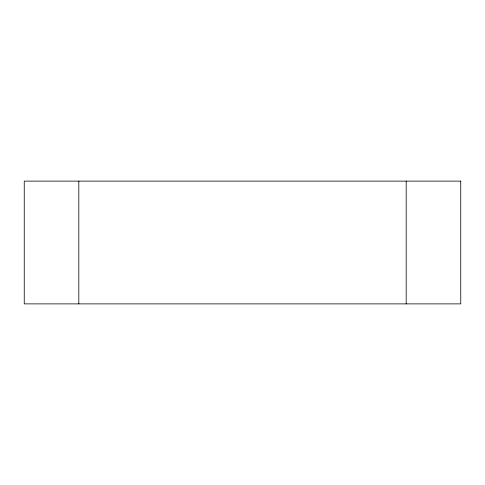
<?xml version="1.0" encoding="UTF-8"?>
<svg xmlns="http://www.w3.org/2000/svg" width="485" height="485" viewBox="0 0 485 485"><rect width="100%" height="100%" fill="white"/><g stroke="black" fill="none" stroke-linecap="round" stroke-linejoin="round"><path stroke-width="0.73" d="M406.187 181.117L406.187 303.883M78.812 181.117L78.812 303.883M460.75 181.117L24.25 181.117L24.25 303.883L460.75 303.883L460.75 181.117"/></g></svg>
